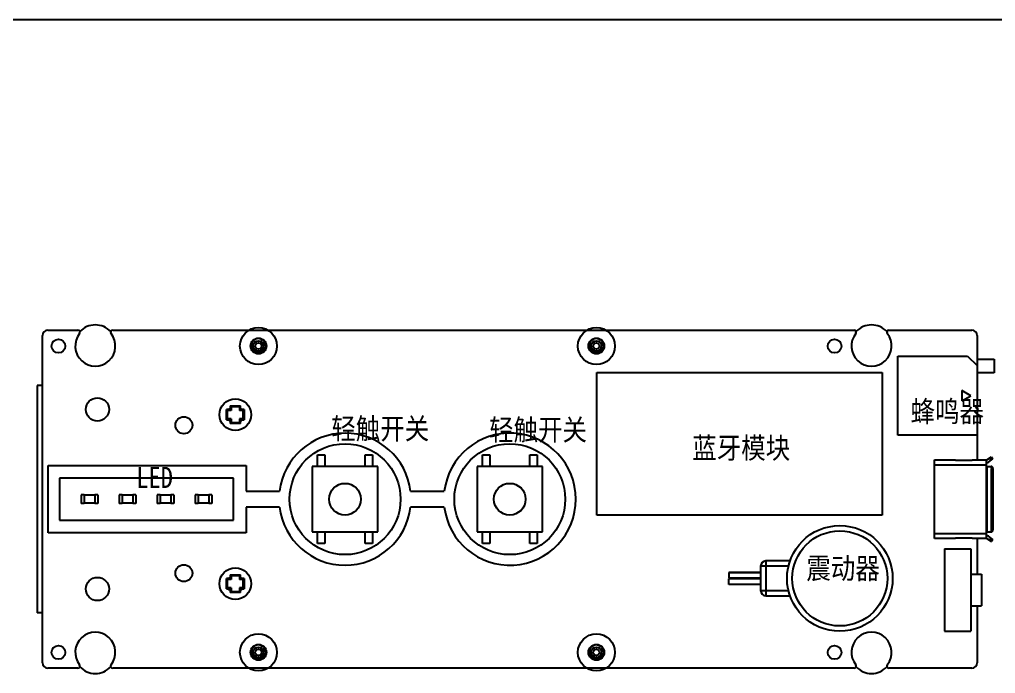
# Model space of a CAD drawing. Extents: x 0 to 297, y 0 to 210.
# Drawn here: x 75.2 to 167.6, y 148.1 to 210 of the extents above; entities that cross this region are included whole.
import ezdxf

# ---------------------------------------------------------------- set-up
doc = ezdxf.new("R2010")
doc.units = 0
doc.header["$LTSCALE"] = 16.335
doc.linetypes.add('HIDDEN', pattern=[0.2, 0.1, -0.1])
doc.layers.get('0').update_dxf_attribs({"linetype": 'CONTINUOUS'})
for name, color, linetype in [('02___PRT_ALL_AXES', 7, 'CONTINUOUS'), ('06___PRT_ALL_SURFS', 7, 'CONTINUOUS'), ('COOL', 153, 'HIDDEN')]:
    doc.layers.add(name, color=color, linetype=linetype)
doc.styles.get("Standard").update_dxf_attribs({"font": 'txt', "width": 0.85})

msp = doc.modelspace()

# ---------------------------------------------------------------- linework, layer by layer
at = {"color": 7, "linetype": 'CONTINUOUS'}
for p, q in [((0, 210), (297, 210)), ((77.873, 180.59), (80.724, 180.59)), ((84.022, 180.59), (154.224, 180.59)), ((157.522, 180.59), (165.373, 180.59)), ((77.373, 149.09), (77.373, 180.09)), ((165.873, 180.09), (165.873, 168.3)), ((97.418, 178.796), (97.257, 178.679)), ((129.418, 178.796), (129.257, 178.679)), ((158.373, 178.14), (164.973, 178.14)), ((158.373, 170.64), (158.373, 178.14)), ((164.973, 178.14), (165.873, 177.24)), ((165.873, 177.84), (167.473, 177.84)), ((167.473, 177.84), (167.473, 176.54)), ((129.873, 176.59), (156.873, 176.59)), ((129.873, 163.09), (129.873, 176.59)), ((156.873, 176.59), (156.873, 163.09)), ((167.473, 176.54), (165.873, 176.54)), ((76.873, 175.34), (76.873, 153.84)), ((77.373, 175.34), (76.873, 175.34)), ((94.785, 173.078), (94.873, 172.99)), ((94.873, 172.99), (94.873, 172.19)), ((95.223, 172.99), (94.873, 172.99)), ((95.132, 173.081), (94.991, 173.081)), ((95.132, 173.222), (95.132, 173.081)), ((95.223, 172.99), (95.132, 173.081)), ((95.135, 173.428), (95.223, 173.34)), ((95.223, 173.34), (95.223, 172.99)), ((96.023, 173.34), (95.223, 173.34)), ((96.111, 173.428), (96.023, 173.34)), ((96.023, 173.34), (96.023, 172.99)), ((96.023, 172.99), (96.114, 173.081)), ((96.373, 172.99), (96.023, 172.99)), ((96.114, 173.222), (96.114, 173.081)), ((96.255, 173.081), (96.114, 173.081)), ((96.461, 173.078), (96.373, 172.99)), ((96.373, 172.19), (96.373, 172.99)), ((94.785, 172.102), (94.873, 172.19)), ((95.223, 172.19), (94.873, 172.19)), ((95.132, 172.099), (94.991, 172.099)), ((95.223, 172.19), (95.132, 172.099)), ((95.132, 172.099), (95.132, 171.958)), ((95.223, 172.19), (95.223, 171.84)), ((96.023, 172.19), (96.023, 171.84)), ((96.023, 172.19), (96.114, 172.099)), ((96.373, 172.19), (96.023, 172.19)), ((96.114, 172.099), (96.114, 171.958)), ((96.255, 172.099), (96.114, 172.099)), ((96.461, 172.102), (96.373, 172.19)), ((95.135, 171.752), (95.223, 171.84)), ((95.223, 171.84), (96.023, 171.84)), ((96.111, 171.752), (96.023, 171.84)), ((165.873, 170.64), (158.373, 170.64)), ((103.423, 167.69), (103.423, 168.79)), ((103.423, 168.79), (104.123, 168.79)), ((104.123, 168.79), (104.123, 167.69)), ((107.923, 167.69), (107.923, 168.79)), ((107.923, 168.79), (108.623, 168.79)), ((108.623, 168.79), (108.623, 167.69)), ((119.023, 168.79), (119.723, 168.79)), ((119.023, 167.69), (119.023, 168.79)), ((119.723, 168.79), (119.723, 167.69)), ((123.523, 168.79), (124.223, 168.79)), ((123.523, 167.69), (123.523, 168.79)), ((124.223, 168.79), (124.223, 167.69)), ((161.833, 168.3), (163.816, 168.3)), ((161.833, 160.88), (161.833, 168.3)), ((163.816, 168.3), (163.816, 168.289)), ((163.816, 168.289), (165.416, 168.289)), ((165.416, 168.3), (166.773, 168.3)), ((165.416, 168.3), (165.416, 168.289)), ((166.773, 160.88), (166.773, 168.3)), ((166.802, 168.309), (167.229, 168.61)), ((166.946, 168.105), (167.373, 168.406)), ((167.209, 168.29), (167.065, 168.495)), ((167.229, 168.61), (167.373, 168.406)), ((102.923, 167.69), (102.923, 161.49)), ((109.123, 167.69), (102.923, 167.69)), ((109.123, 161.49), (109.123, 167.69)), ((124.723, 167.69), (118.523, 167.69)), ((118.523, 167.69), (118.523, 161.49)), ((124.723, 161.49), (124.723, 167.69)), ((161.833, 167.85), (166.773, 167.85)), ((166.773, 167.69), (167.213, 167.69)), ((166.803, 167.69), (166.803, 161.49)), ((167.373, 167.49), (167.223, 167.49)), ((167.223, 161.69), (167.223, 167.49)), ((167.373, 167.49), (167.373, 161.69)), ((81.023, 164.99), (81.023, 164.19)), ((81.323, 164.99), (81.023, 164.99)), ((81.323, 164.99), (81.323, 164.19)), ((82.323, 164.98), (81.323, 164.98)), ((82.323, 164.99), (82.323, 164.19)), ((82.623, 164.99), (82.323, 164.99)), ((82.623, 164.99), (82.623, 164.19)), ((84.623, 164.99), (84.623, 164.19)), ((84.923, 164.99), (84.623, 164.99)), ((84.923, 164.99), (84.923, 164.19)), ((85.923, 164.98), (84.923, 164.98)), ((85.923, 164.99), (85.923, 164.19)), ((86.223, 164.99), (85.923, 164.99)), ((86.223, 164.99), (86.223, 164.19)), ((88.223, 164.99), (88.223, 164.19)), ((88.523, 164.99), (88.223, 164.99)), ((88.523, 164.99), (88.523, 164.19)), ((89.523, 164.98), (88.523, 164.98)), ((89.523, 164.99), (89.523, 164.19)), ((89.823, 164.99), (89.523, 164.99)), ((89.823, 164.99), (89.823, 164.19)), ((91.823, 164.99), (91.823, 164.19)), ((92.123, 164.99), (91.823, 164.99)), ((92.123, 164.99), (92.123, 164.19)), ((93.123, 164.98), (92.123, 164.98)), ((93.123, 164.99), (93.123, 164.19)), ((93.423, 164.99), (93.123, 164.99)), ((93.423, 164.99), (93.423, 164.19)), ((81.323, 164.19), (81.023, 164.19)), ((82.323, 164.2), (81.323, 164.2)), ((82.623, 164.19), (82.323, 164.19)), ((84.923, 164.19), (84.623, 164.19)), ((85.923, 164.2), (84.923, 164.2)), ((86.223, 164.19), (85.923, 164.19)), ((88.523, 164.19), (88.223, 164.19)), ((89.523, 164.2), (88.523, 164.2)), ((89.823, 164.19), (89.523, 164.19)), ((92.123, 164.19), (91.823, 164.19)), ((93.123, 164.2), (92.123, 164.2)), ((93.423, 164.19), (93.123, 164.19)), ((156.873, 163.09), (129.873, 163.09)), ((102.923, 161.49), (109.123, 161.49)), ((103.423, 160.39), (103.423, 161.49)), ((104.123, 161.49), (104.123, 160.39)), ((107.923, 160.39), (107.923, 161.49)), ((108.623, 161.49), (108.623, 160.39)), ((118.523, 161.49), (124.723, 161.49)), ((119.023, 160.39), (119.023, 161.49)), ((119.723, 161.49), (119.723, 160.39)), ((123.523, 160.39), (123.523, 161.49)), ((124.223, 161.49), (124.223, 160.39)), ((161.833, 161.33), (166.773, 161.33)), ((163.816, 160.88), (161.833, 160.88)), ((165.416, 160.891), (163.816, 160.891)), ((163.816, 160.88), (163.816, 160.891)), ((165.416, 160.88), (165.416, 160.891)), ((166.773, 160.88), (165.416, 160.88)), ((165.873, 160.88), (165.873, 157.49)), ((166.773, 161.49), (167.213, 161.49)), ((166.802, 160.871), (167.229, 160.57)), ((167.373, 160.774), (166.946, 161.075)), ((167.065, 160.685), (167.209, 160.89)), ((167.223, 161.69), (167.373, 161.69)), ((104.123, 160.39), (103.423, 160.39)), ((108.623, 160.39), (107.923, 160.39)), ((119.723, 160.39), (119.023, 160.39)), ((124.223, 160.39), (123.523, 160.39)), ((162.773, 159.89), (165.273, 159.89)), ((162.773, 159.89), (162.773, 152.09)), ((165.273, 159.89), (165.273, 152.09)), ((167.373, 160.774), (167.229, 160.57)), ((148.007, 158.24), (145.373, 158.24)), ((145.373, 158.24), (145.373, 155.94)), ((148.153, 158.74), (145.873, 158.74)), ((145.873, 158.74), (145.873, 155.44)), ((95.132, 157.222), (95.132, 157.081)), ((95.135, 157.428), (95.223, 157.34)), ((95.223, 157.34), (95.223, 156.99)), ((96.023, 157.34), (95.223, 157.34)), ((96.111, 157.428), (96.023, 157.34)), ((96.023, 157.34), (96.023, 156.99)), ((96.114, 157.222), (96.114, 157.081)), ((145.373, 157.665), (142.373, 157.665)), ((145.373, 157.115), (142.373, 157.115)), ((165.273, 157.49), (166.273, 157.49)), ((166.273, 157.49), (166.273, 154.49)), ((94.785, 157.078), (94.873, 156.99)), ((94.785, 156.102), (94.873, 156.19)), ((94.873, 156.99), (94.873, 156.19)), ((95.223, 156.99), (94.873, 156.99)), ((95.223, 156.19), (94.873, 156.19)), ((95.132, 157.081), (94.991, 157.081)), ((95.223, 156.99), (95.132, 157.081)), ((95.223, 156.19), (95.132, 156.099)), ((95.223, 156.19), (95.223, 155.84)), ((96.023, 156.99), (96.114, 157.081)), ((96.373, 156.99), (96.023, 156.99)), ((96.023, 156.19), (96.023, 155.84)), ((96.023, 156.19), (96.114, 156.099)), ((96.373, 156.19), (96.023, 156.19)), ((96.255, 157.081), (96.114, 157.081)), ((96.461, 157.078), (96.373, 156.99)), ((96.373, 156.19), (96.373, 156.99)), ((96.461, 156.102), (96.373, 156.19)), ((145.373, 157.065), (142.373, 157.065)), ((145.373, 156.515), (142.373, 156.515)), ((95.132, 156.099), (94.991, 156.099)), ((95.132, 156.099), (95.132, 155.958)), ((95.135, 155.752), (95.223, 155.84)), ((95.223, 155.84), (96.023, 155.84)), ((96.111, 155.752), (96.023, 155.84)), ((96.114, 156.099), (96.114, 155.958)), ((96.255, 156.099), (96.114, 156.099)), ((145.373, 155.94), (148.007, 155.94)), ((145.873, 155.44), (148.153, 155.44)), ((165.273, 154.49), (166.273, 154.49)), ((165.873, 154.49), (165.873, 149.09)), ((77.373, 153.84), (76.873, 153.84)), ((162.773, 152.09), (165.273, 152.09)), ((97.418, 149.796), (97.257, 149.679)), ((129.418, 149.796), (129.257, 149.679)), ((80.724, 148.59), (77.873, 148.59)), ((154.224, 148.59), (84.022, 148.59)), ((165.373, 148.59), (157.522, 148.59))]:
    msp.add_line(p, q, dxfattribs=at)
at = {"color": 6, "linetype": 'CONTINUOUS'}
for p, q in [((165.289, 174.39), (164.423, 174.89)), ((164.423, 174.89), (164.423, 173.89)), ((164.423, 173.89), (165.289, 174.39))]:
    msp.add_line(p, q, dxfattribs=at)
at = {"color": 5, "linetype": 'CONTINUOUS'}
for p, q in [((77.923, 161.39), (77.923, 167.79)), ((77.923, 167.79), (96.673, 167.79)), ((96.673, 167.79), (96.673, 165.34)), ((78.973, 166.59), (78.973, 162.59)), ((95.473, 166.59), (78.973, 166.59)), ((95.473, 162.59), (95.473, 166.59)), ((96.673, 165.34), (99.818, 165.34)), ((112.228, 165.34), (115.418, 165.34)), ((96.673, 163.84), (96.673, 161.39)), ((99.818, 163.84), (96.673, 163.84)), ((115.418, 163.84), (112.228, 163.84)), ((78.973, 162.59), (95.473, 162.59)), ((96.673, 161.39), (77.923, 161.39))]:
    msp.add_line(p, q, dxfattribs=at)
for centre, radius in [((97.823, 179.09), 1.75), ((129.823, 179.09), 1.75), ((106.023, 164.59), 5.25), ((121.623, 164.59), 5.25), ((97.823, 150.09), 1.75), ((129.823, 150.09), 1.75)]:
    msp.add_circle(centre, radius, dxfattribs=at)
at = {"color": 7, "linetype": 'CONTINUOUS'}
for centre, radius in [((78.873, 179.09), 0.65), ((97.823, 179.09), 0.75), ((97.823, 179.09), 0.5), ((97.823, 179.09), 0.3), ((129.823, 179.09), 0.75), ((129.823, 179.09), 0.5), ((129.823, 179.09), 0.3), ((152.373, 179.09), 0.65), ((82.573, 173.09), 1.1), ((95.623, 172.59), 1.5), ((90.763, 171.59), 0.8), ((106.023, 164.59), 1.5), ((121.623, 164.59), 1.5), ((90.763, 157.59), 0.8), ((95.623, 156.59), 1.5), ((82.573, 156.09), 1.1), ((78.873, 150.09), 0.65), ((97.823, 150.09), 0.75), ((129.823, 150.09), 0.75), ((152.373, 150.09), 0.65), ((97.823, 150.09), 0.5), ((97.823, 150.09), 0.3), ((129.823, 150.09), 0.5), ((129.823, 150.09), 0.3)]:
    msp.add_circle(centre, radius, dxfattribs=at)
for centre, radius, start, end in [((77.873, 180.09), 0.5, 90, 180), ((82.373, 179.09), 1.9, 141.75338, 38.24662), ((80.724, 180.39), 0.2, 321.75338, 90), ((84.022, 180.39), 0.2, 90, 218.24662), ((155.873, 179.09), 1.9, 141.75338, 38.24662), ((154.224, 180.39), 0.2, 321.75338, 90), ((157.522, 180.39), 0.2, 90, 218.24662), ((165.373, 180.09), 0.5, 0, 90), ((97.823, 179.09), 0.7, 118.0001, 215.99978), ((97.823, 179.089), 0.701, 114.5026, 117.9974), ((97.823, 179.09), 0.701, 114.00289, 114.50221), ((97.823, 179.09), 0.7, 295.99994, 114.00034), ((129.823, 179.09), 0.7, 118.0001, 215.99978), ((129.823, 179.089), 0.701, 114.5026, 117.9974), ((129.823, 179.09), 0.701, 114.00289, 114.50221), ((129.823, 179.09), 0.7, 295.99994, 114.00034), ((97.823, 179.09), 0.7, 216.10176, 291.99999), ((97.823, 179.088), 0.698, 291.99904, 292.49997), ((97.823, 179.09), 0.7, 292.5015, 296.00288), ((129.823, 179.09), 0.7, 216.10176, 291.99999), ((129.823, 179.088), 0.698, 291.99904, 292.49997), ((129.823, 179.09), 0.7, 292.5015, 296.00288), ((94.984, 166.307), 6.774, 89.94244, 91.68714), ((95.623, 172.59), 0.8, 127.84966, 142.15034), ((102.22, 173.224), 7.088, 178.35158, 180.01884), ((89.34, 173.229), 6.774, 359.94244, 1.68714), ((95.623, 172.59), 0.8, 37.84966, 52.15034), ((96.257, 165.992), 7.088, 88.35158, 90.01885), ((94.989, 179.188), 7.088, 268.35158, 270.01885), ((95.623, 172.59), 0.8, 217.84966, 232.15034), ((101.906, 171.952), 6.774, 179.94244, 181.68714), ((89.025, 171.956), 7.088, 358.35158, 0.01884), ((95.623, 172.59), 0.8, 307.84966, 322.15034), ((96.261, 178.873), 6.774, 269.94244, 271.68714), ((166.773, 168.35), 0.05, 270, 305.15284), ((166.773, 168.35), 0.3, 270, 305.15284), ((166.773, 160.83), 0.3, 54.84716, 90), ((166.773, 160.83), 0.05, 54.84716, 90), ((145.873, 158.24), 0.5, 90, 180), ((95.623, 156.59), 0.8, 127.84966, 142.15034), ((102.22, 157.224), 7.088, 178.35158, 180.01884), ((89.34, 157.229), 6.774, 359.94244, 1.68714), ((95.623, 156.59), 0.8, 37.84966, 52.15034), ((94.984, 150.307), 6.774, 89.94244, 91.68714), ((96.257, 149.992), 7.088, 88.35158, 90.01885), ((94.989, 163.188), 7.088, 268.35158, 270.01885), ((95.623, 156.59), 0.8, 217.84966, 232.15034), ((101.906, 155.952), 6.774, 179.94244, 181.68714), ((89.025, 155.956), 7.088, 358.35158, 0.01884), ((95.623, 156.59), 0.8, 307.84966, 322.15034), ((96.261, 162.873), 6.774, 269.94244, 271.68714), ((145.873, 155.94), 0.5, 180, 270), ((82.373, 150.09), 1.9, 321.75338, 218.24662), ((155.873, 150.09), 1.9, 321.75338, 218.24662), ((97.823, 150.09), 0.7, 118.0001, 215.99978), ((97.823, 150.089), 0.701, 114.5026, 117.9974), ((97.823, 150.09), 0.701, 114.00289, 114.50221), ((97.823, 150.09), 0.7, 295.99994, 114.00034), ((129.823, 150.09), 0.7, 118.0001, 215.99978), ((129.823, 150.089), 0.701, 114.5026, 117.9974), ((129.823, 150.09), 0.701, 114.00289, 114.50221), ((129.823, 150.09), 0.7, 295.99994, 114.00034), ((77.873, 149.09), 0.5, 180, 270), ((80.724, 148.79), 0.2, 270, 38.24662), ((84.022, 148.79), 0.2, 141.75338, 270), ((97.823, 150.09), 0.7, 216.10176, 291.99999), ((97.823, 150.088), 0.698, 291.99904, 292.49997), ((97.823, 150.09), 0.7, 292.5015, 296.00288), ((129.823, 150.09), 0.7, 216.10176, 291.99999), ((129.823, 150.088), 0.698, 291.99904, 292.49997), ((129.823, 150.09), 0.7, 292.5015, 296.00288), ((154.224, 148.79), 0.2, 270, 38.24662), ((157.522, 148.79), 0.2, 141.75338, 270), ((165.373, 149.09), 0.5, 270, 360)]:
    msp.add_arc(centre, radius, start, end, dxfattribs=at)
at = {"color": 5, "linetype": 'CONTINUOUS'}
for centre, radius, start, end in [((82.373, 179.09), 2, 43.06618, 136.93382), ((155.873, 179.09), 2, 43.06618, 136.93382), ((106.023, 164.59), 6.25, 6.8921, 173.1079), ((121.623, 164.59), 6.25, 186.8921, 173.1079), ((106.023, 164.59), 6.25, 186.8921, 353.1079), ((82.373, 150.09), 2, 223.06618, 316.93382), ((155.873, 150.09), 2, 223.06618, 316.93382)]:
    msp.add_arc(centre, radius, start, end, dxfattribs=at)
at = {"color": 7, "linetype": 'CONTINUOUS'}
for points, knots in [([(97.257, 178.679), (97.297, 178.635), (97.389, 178.559), (97.525, 178.497), (97.641, 178.47), (97.73, 178.463), (97.819, 178.468), (97.906, 178.486), (97.989, 178.516), (98.068, 178.559), (98.138, 178.613), (98.2, 178.677), (98.25, 178.751), (98.287, 178.831), (98.31, 178.917), (98.316, 178.976), (98.316, 179.006)], [0, 0, 0, 0, 0.125099, 0.250111, 0.312736, 0.375342, 0.437929, 0.500495, 0.563037, 0.625555, 0.688046, 0.750508, 0.812937, 0.875332, 0.937687, 1, 1, 1, 1]), ([(129.257, 178.679), (129.297, 178.635), (129.389, 178.559), (129.525, 178.497), (129.641, 178.47), (129.73, 178.463), (129.819, 178.468), (129.906, 178.486), (129.989, 178.516), (130.068, 178.559), (130.138, 178.613), (130.2, 178.677), (130.25, 178.751), (130.287, 178.831), (130.31, 178.917), (130.316, 178.976), (130.316, 179.006)], [0, 0, 0, 0, 0.125099, 0.250111, 0.312736, 0.375342, 0.437929, 0.500495, 0.563037, 0.625555, 0.688046, 0.750508, 0.812937, 0.875332, 0.937687, 1, 1, 1, 1]), ([(94.785, 172.102), (94.783, 172.183), (94.782, 172.346), (94.782, 172.59), (94.782, 172.834), (94.783, 172.997), (94.785, 173.078)], [0, 0, 0, 0, 0.249673, 0.5, 0.750327, 1, 1, 1, 1]), ([(95.135, 173.428), (95.216, 173.429), (95.379, 173.431), (95.541, 173.431), (95.623, 173.431)], [0, 0, 0, 0, 0.499346, 1, 1, 1, 1]), ([(95.623, 173.431), (95.704, 173.431), (95.867, 173.431), (96.03, 173.429), (96.111, 173.428)], [0, 0, 0, 0, 0.500654, 1, 1, 1, 1]), ([(96.461, 173.078), (96.462, 172.997), (96.463, 172.834), (96.464, 172.59), (96.463, 172.346), (96.462, 172.183), (96.461, 172.102)], [0, 0, 0, 0, 0.249673, 0.5, 0.750327, 1, 1, 1, 1]), ([(95.623, 171.749), (95.541, 171.749), (95.379, 171.749), (95.216, 171.751), (95.135, 171.752)], [0, 0, 0, 0, 0.500654, 1, 1, 1, 1]), ([(96.111, 171.752), (96.03, 171.751), (95.867, 171.749), (95.704, 171.749), (95.623, 171.749)], [0, 0, 0, 0, 0.499346, 1, 1, 1, 1]), ([(167.063, 167.69), (167.084, 167.69), (167.128, 167.679), (167.181, 167.633), (167.215, 167.567), (167.223, 167.516), (167.223, 167.49)], [0, 0, 0, 0, 0.223916, 0.463897, 0.724958, 1, 1, 1, 1]), ([(167.373, 167.49), (167.373, 167.516), (167.365, 167.567), (167.331, 167.633), (167.278, 167.679), (167.234, 167.69), (167.213, 167.69)], [0, 0, 0, 0, 0.275041, 0.536102, 0.776084, 1, 1, 1, 1]), ([(167.223, 161.69), (167.223, 161.664), (167.215, 161.613), (167.181, 161.547), (167.128, 161.501), (167.084, 161.49), (167.063, 161.49)], [0, 0, 0, 0, 0.275041, 0.536102, 0.776084, 1, 1, 1, 1]), ([(167.213, 161.49), (167.234, 161.49), (167.278, 161.501), (167.331, 161.547), (167.365, 161.613), (167.373, 161.664), (167.373, 161.69)], [0, 0, 0, 0, 0.223916, 0.463897, 0.724958, 1, 1, 1, 1]), ([(95.135, 157.428), (95.216, 157.429), (95.379, 157.431), (95.541, 157.431), (95.623, 157.431)], [0, 0, 0, 0, 0.499346, 1, 1, 1, 1]), ([(95.623, 157.431), (95.704, 157.431), (95.867, 157.431), (96.03, 157.429), (96.111, 157.428)], [0, 0, 0, 0, 0.500654, 1, 1, 1, 1]), ([(94.785, 156.102), (94.783, 156.183), (94.782, 156.346), (94.782, 156.59), (94.782, 156.834), (94.783, 156.997), (94.785, 157.078)], [0, 0, 0, 0, 0.249673, 0.5, 0.750327, 1, 1, 1, 1]), ([(96.461, 157.078), (96.462, 156.997), (96.463, 156.834), (96.464, 156.59), (96.463, 156.346), (96.462, 156.183), (96.461, 156.102)], [0, 0, 0, 0, 0.249673, 0.5, 0.750327, 1, 1, 1, 1]), ([(95.623, 155.749), (95.541, 155.749), (95.379, 155.749), (95.216, 155.751), (95.135, 155.752)], [0, 0, 0, 0, 0.500654, 1, 1, 1, 1]), ([(96.111, 155.752), (96.03, 155.751), (95.867, 155.749), (95.704, 155.749), (95.623, 155.749)], [0, 0, 0, 0, 0.499346, 1, 1, 1, 1]), ([(97.257, 149.679), (97.297, 149.635), (97.389, 149.559), (97.525, 149.497), (97.641, 149.47), (97.73, 149.463), (97.819, 149.468), (97.906, 149.486), (97.989, 149.516), (98.068, 149.559), (98.138, 149.613), (98.2, 149.677), (98.25, 149.751), (98.287, 149.831), (98.31, 149.917), (98.316, 149.976), (98.316, 150.006)], [0, 0, 0, 0, 0.125099, 0.250111, 0.312736, 0.375342, 0.437929, 0.500495, 0.563037, 0.625555, 0.688046, 0.750508, 0.812937, 0.875332, 0.937687, 1, 1, 1, 1]), ([(129.257, 149.679), (129.297, 149.635), (129.389, 149.559), (129.525, 149.497), (129.641, 149.47), (129.73, 149.463), (129.819, 149.468), (129.906, 149.486), (129.989, 149.516), (130.068, 149.559), (130.138, 149.613), (130.2, 149.677), (130.25, 149.751), (130.287, 149.831), (130.31, 149.917), (130.316, 149.976), (130.316, 150.006)], [0, 0, 0, 0, 0.125099, 0.250111, 0.312736, 0.375342, 0.437929, 0.500495, 0.563037, 0.625555, 0.688046, 0.750508, 0.812937, 0.875332, 0.937687, 1, 1, 1, 1])]:
    msp.add_open_spline(points, degree=3, knots=knots, dxfattribs=at)
at = {"layer": '02___PRT_ALL_AXES', "color": 7, "linetype": 'CONTINUOUS'}
for radius in [5, 4.5]:
    msp.add_circle((152.873, 157.09), radius, dxfattribs=at)
at = {"layer": '06___PRT_ALL_SURFS', "color": 7, "linetype": 'CONTINUOUS'}
for p, q in [((142.373, 157.665), (145.373, 157.665)), ((142.373, 157.665), (142.373, 157.115)), ((142.373, 157.115), (145.373, 157.115)), ((145.373, 157.065), (142.373, 157.065)), ((142.373, 156.515), (142.373, 157.065)), ((145.373, 156.515), (142.373, 156.515))]:
    msp.add_line(p, q, dxfattribs=at)

# ---------------------------------------------------------------- texts
at = {"layer": 'COOL', "color": 5, "linetype": 'CONTINUOUS', "char_height": 2, "width": 23.8, "attachment_point": 1}
for s, insert in [('{\\fSimSun|b0|i0|c134|p2;\\C256;蜂鸣器}', (159.571, 173.902)), ('{\\fSimSun|b0|i0|c134|p2;\\C256;轻触开关}', (104.716, 172.268)), ('{\\fSimSun|b0|i0|c134|p2;\\C256;轻触开关}', (119.656, 172.158)), ('{\\fSimSun|b0|i0|c134|p2;\\C256;蓝牙模块}', (138.898, 170.442)), ('{\\fSimSun|b0|i0|c134|p2;\\C256;LED}', (86.251, 167.651)), ('{\\fSimSun|b0|i0|c134|p2;\\C256;震动器}', (149.703, 159.046))]:
    msp.add_mtext(s, dxfattribs=dict(at, insert=insert))

doc.saveas('drawing.dxf')
